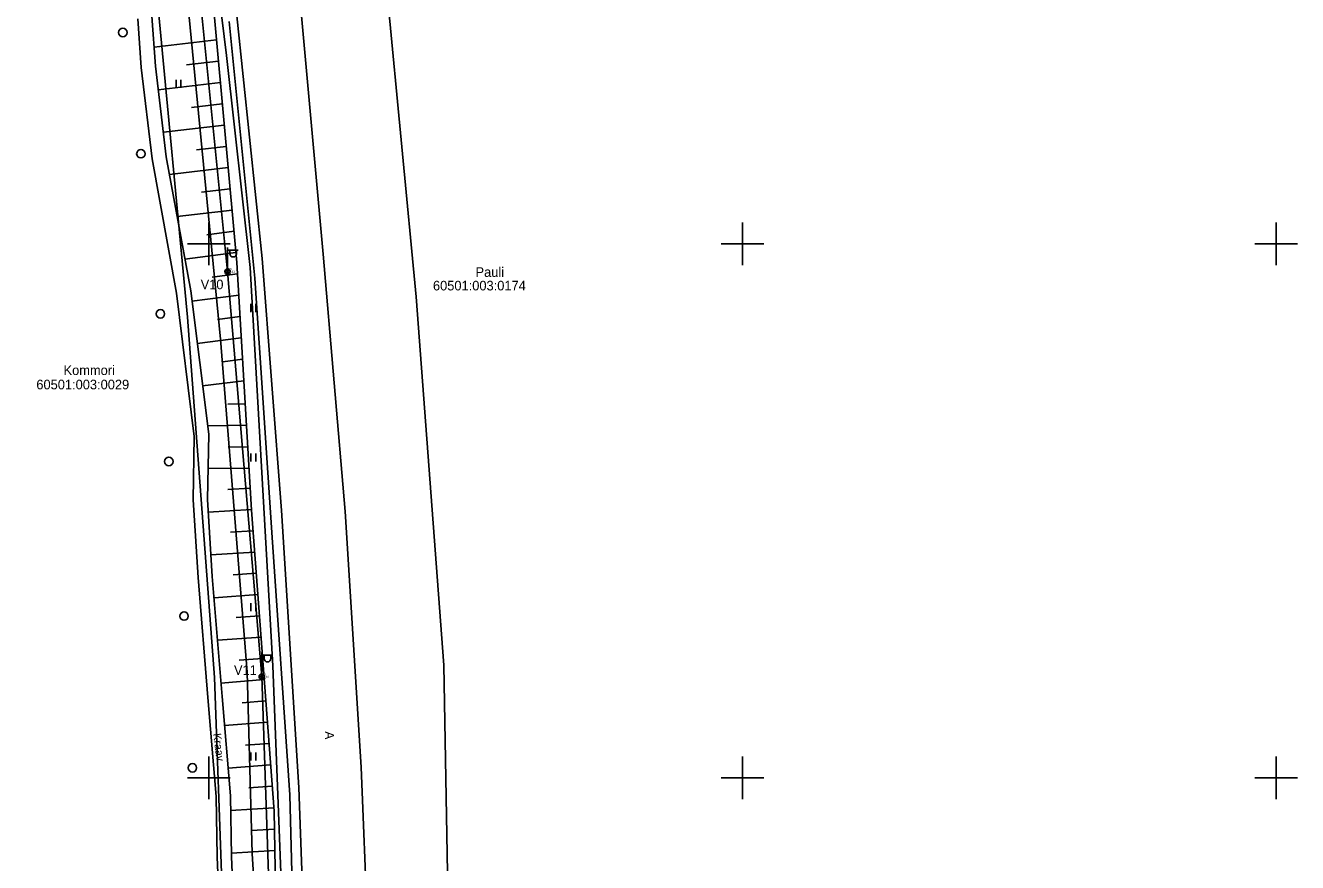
# Model space of a CAD drawing. Extents: x 634998 to 635209, y 6466048 to 6466709.
# Drawn here: x 635082.8 to 635202, y 6466292.1 to 6466370.5 of the extents above; entities that cross this region are included whole.
import ezdxf

# ---------------------------------------------------------------- set-up
doc = ezdxf.new("R2010")
doc.units = 0
for name, color, linetype in [('ABIJOONIS', 7, 'Continuous'), ('Default', 7, 'Continuous'), ('HALJASTUS', 7, 'Continuous'), ('KORGUS-EH2000', 7, 'Continuous'), ('MOOTKOOD', 7, 'Continuous'), ('MOOTKORG-EH2000', 7, 'Continuous'), ('MOOTMPUNKT', 7, 'Continuous'), ('MOOTNR', 7, 'Continuous'), ('MOOTPIIR', 7, 'Continuous'), ('MPOHULIIN', 7, 'Continuous'), ('PIIR', 7, 'Continuous'), ('POST', 7, 'Continuous'), ('RELJEEF', 7, 'Continuous'), ('SITRASS', 7, 'Continuous'), ('TEE', 7, 'Continuous'), ('VEEKOGU', 7, 'Continuous'), ('VORK', 7, 'Continuous')]:
    doc.layers.add(name, color=color, linetype=linetype)

# ---------------------------------------------------------------- blocks, each defined once
blk = doc.blocks.new('RING02')
at = {"layer": 'Default'}
blk.add_circle((0, 0), 0.2, dxfattribs=at)
blk = doc.blocks.new('VAPOST')
at = {"layer": 'POST'}
for p, q in [((0, 0.5), (0, 4.5)), ((0, 4), (2, 4)), ((0.45, 3.36), (0.45, 4)), ((1.68, 3.36), (1.68, 4)), ((0, 0), (0, 0))]:
    blk.add_line(p, q, dxfattribs=at)
blk.add_arc((1.07, 3.36), 0.613, 180, 0, dxfattribs=at)
blk = doc.blocks.new('PUPOST')
at = {"layer": 'POST'}
blk.add_circle((0, 0), 0.5, dxfattribs=at)
blk = doc.blocks.new('VKORIS')
at = {"layer": 'VORK'}
for p, q in [((0, 4), (0, -4)), ((-4, 0), (4, 0))]:
    blk.add_line(p, q, dxfattribs=at)

msp = doc.modelspace()

# ---------------------------------------------------------------- linework, layer by layer
at = {"layer": 'HALJASTUS'}
for p, q in [((635096.92, 6466365.38), (635096.92, 6466364.62)), ((635097.38, 6466365.38), (635097.38, 6466364.62)), ((635103.92, 6466344.38), (635103.92, 6466343.62)), ((635104.38, 6466344.38), (635104.38, 6466343.62)), ((635103.92, 6466330.38), (635103.92, 6466329.62)), ((635104.38, 6466330.38), (635104.38, 6466329.62)), ((635103.92, 6466316.38), (635103.92, 6466315.62)), ((635104.38, 6466316.38), (635104.38, 6466315.62)), ((635103.92, 6466302.38), (635103.92, 6466301.62)), ((635104.38, 6466302.38), (635104.38, 6466301.62))]:
    msp.add_line(p, q, dxfattribs=at)
for centre in [(635091.93, 6466369.8), (635093.63, 6466358.45), (635095.45, 6466343.46), (635096.24, 6466329.64), (635097.67, 6466315.16), (635098.45, 6466300.95)]:
    msp.add_circle(centre, 0.4, dxfattribs=at)
at = {"layer": 'MOOTPIIR'}
msp.add_lwpolyline([(635097.54, 6466401.21), (635101.66, 6466367.64), (635103.87, 6466347.79), (635105.98, 6466310.49), (635106.94, 6466286.32), (635107.41, 6466267.81), (635107.03, 6466231.47), (635103.87, 6466205.29), (635102.14, 6466191), (635093.22, 6466147.27), (635090.63, 6466148.52), (635095.04, 6466172.97), (635099.07, 6466189.95), (635104.44, 6466234.54), (635105.21, 6466274.24), (635104.06, 6466292.94), (635103.58, 6466309.91), (635101.09, 6466341.08), (635096.87, 6466384.42)], dxfattribs=at)
at = {"layer": 'MPOHULIIN'}
msp.add_lwpolyline([(635092.6, 6466152.32), (635101.07, 6466192.74), (635105.81, 6466233.24), (635106.23, 6466271.57), (635104.95, 6466309.49), (635101.74, 6466347.41), (635097.95, 6466385.21), (635094.28, 6466419.43), (635090.29, 6466457.11), (635086.52, 6466492.43), (635082.81, 6466525.81), (635093.89, 6466559.19)], dxfattribs=at)
at = {"layer": 'PIIR'}
for p, q in [((635114.65, 6466395.31), (635119.41, 6466345.04)), ((635093.64, 6466389.05), (635097.99, 6466343.16)), ((635119.41, 6466345.04), (635122, 6466310.55)), ((635097.99, 6466343.16), (635100.52, 6466309.42)), ((635122, 6466310.55), (635122.9, 6466261.18)), ((635100.52, 6466309.42), (635102.2, 6466262.69))]:
    msp.add_line(p, q, dxfattribs=at)
at = {"layer": 'RELJEEF'}
for p, q in [((635100.71, 6466369.1), (635094.87, 6466368.42)), ((635100.89, 6466367.11), (635097.9, 6466366.76)), ((635101.07, 6466365.12), (635095.26, 6466364.44)), ((635101.25, 6466363.13), (635098.37, 6466362.79)), ((635101.44, 6466361.13), (635095.73, 6466360.46)), ((635101.62, 6466359.14), (635098.84, 6466358.81)), ((635101.8, 6466357.15), (635096.3, 6466356.5)), ((635101.98, 6466355.16), (635099.31, 6466354.84)), ((635102.17, 6466353.17), (635097.02, 6466352.56)), ((635102.35, 6466351.2), (635099.79, 6466350.87)), ((635102.53, 6466349.21), (635097.74, 6466348.59)), ((635102.68, 6466347.21), (635100.3, 6466346.9)), ((635102.79, 6466345.21), (635098.41, 6466344.64)), ((635102.91, 6466343.2), (635100.81, 6466342.94)), ((635103.03, 6466341.2), (635098.91, 6466340.68)), ((635103.15, 6466339.2), (635101.3, 6466338.97)), ((635103.27, 6466337.2), (635099.41, 6466336.72)), ((635103.39, 6466335.02), (635101.76, 6466335)), ((635103.51, 6466333.02), (635099.88, 6466332.97)), ((635103.63, 6466330.97), (635101.81, 6466331)), ((635103.75, 6466328.97), (635099.92, 6466329.02)), ((635103.86, 6466327.13), (635101.76, 6466327)), ((635103.98, 6466325.13), (635099.94, 6466324.88)), ((635104.13, 6466323.14), (635102.02, 6466323)), ((635104.28, 6466321.14), (635100.19, 6466320.89)), ((635104.43, 6466319.16), (635102.27, 6466319.01)), ((635104.58, 6466317.17), (635100.48, 6466316.88)), ((635104.73, 6466315.17), (635102.54, 6466315.02)), ((635104.88, 6466313.18), (635100.8, 6466312.9)), ((635105.03, 6466311.2), (635102.82, 6466311.03)), ((635105.18, 6466309.21), (635101.13, 6466308.89)), ((635105.33, 6466307.22), (635103.13, 6466307.04)), ((635105.48, 6466305.22), (635101.46, 6466304.91)), ((635105.63, 6466303.22), (635103.44, 6466303.06)), ((635105.78, 6466301.23), (635101.79, 6466300.92)), ((635105.93, 6466299.23), (635103.75, 6466299.07)), ((635106.09, 6466297.21), (635102.03, 6466296.96)), ((635106.14, 6466295.21), (635104, 6466295.08)), ((635106.18, 6466293.2), (635102.11, 6466292.96))]:
    msp.add_line(p, q, dxfattribs=at)
msp.add_lwpolyline([(635096.92, 6466236.74), (635096.8, 6466232.24), (635096.88, 6466223.72), (635096.09, 6466220.37), (635096.32, 6466218.51), (635097.36, 6466216.87), (635098.59, 6466216.22), (635099.95, 6466215.75), (635101.5, 6466216.03), (635103.48, 6466216.84), (635105.26, 6466218.64), (635105.88, 6466220.91), (635105.82, 6466233.46), (635107.03, 6466249.8), (635106.56, 6466271.74), (635106.11, 6466296.9), (635103.98, 6466325.06), (635102.61, 6466348.27), (635100.48, 6466371.54)], dxfattribs=at)
at = {"layer": 'SITRASS'}
msp.add_lwpolyline([(635091.91, 6466139.91), (635093.96, 6466147.43), (635096.93, 6466159.64), (635099.97, 6466173.93), (635102.63, 6466188.82), (635105.06, 6466206.36), (635106.55, 6466219.6), (635107.34, 6466228.83), (635108.48, 6466252.93), (635108.19, 6466275.54), (635107.59, 6466298.41), (635105.94, 6466322.52), (635104.29, 6466346.8), (635101.91, 6466370.84)], dxfattribs=at)
at = {"layer": 'TEE'}
for points in [[(635100.36, 6466172.24), (635103.38, 6466187.48), (635105.55, 6466203.19), (635107.5, 6466219.33), (635108.53, 6466233.14), (635109.34, 6466250.07), (635109.43, 6466271.52), (635108.41, 6466299.12), (635106.81, 6466325.04), (635104.98, 6466348.65), (635102.63, 6466371.37), (635100.62, 6466387.03), (635098.98, 6466390.06), (635097.89, 6466391.59), (635096.34, 6466392.99), (635095.16, 6466393.69), (635093.68, 6466394.13), (635091.99, 6466394.37), (635090.16, 6466394.41), (635088.26, 6466394.17)], [(635107.99, 6466178.1), (635109.49, 6466186.72), (635111.61, 6466202.09), (635113.54, 6466219.38), (635114.65, 6466232.4), (635115.5, 6466250.16), (635115.46, 6466271.55), (635114.26, 6466301.01), (635112.77, 6466324.96), (635110.71, 6466349.06), (635108.65, 6466371.69), (635106.78, 6466389.59)]]:
    msp.add_lwpolyline(points, dxfattribs=at)
at = {"layer": 'VEEKOGU'}
for points in [[(635093.34, 6466371.09), (635093.66, 6466366.53), (635094.67, 6466357.96), (635096.96, 6466345.39), (635098.63, 6466331.98), (635098.52, 6466326.03), (635098.98, 6466318.76), (635099.9, 6466307.53), (635100.67, 6466298.27), (635100.77, 6466292.61), (635101.12, 6466284.15)], [(635102.46, 6466284.19), (635102.11, 6466292.65), (635102.01, 6466298.34), (635101.23, 6466307.64), (635100.31, 6466318.85), (635099.86, 6466326.06), (635099.98, 6466332.18), (635098.29, 6466345.6), (635096, 6466358.16), (635094.99, 6466366.65), (635094.66, 6466371.34)]]:
    msp.add_lwpolyline(points, dxfattribs=at)

# ---------------------------------------------------------------- block references
at = {"layer": 'MOOTMPUNKT', "xscale": 0.5, "yscale": 0.5}
for p in [(635101.74, 6466347.41), (635104.95, 6466309.49)]:
    msp.add_blockref('RING02', p, dxfattribs=at)
at = {"layer": 'POST', "xscale": 0.5, "yscale": 0.5}
for name, p in [('VAPOST', (635101.74, 6466347.41)), ('PUPOST', (635101.74, 6466347.41)), ('VAPOST', (635104.95, 6466309.49)), ('PUPOST', (635104.95, 6466309.49))]:
    msp.add_blockref(name, p, dxfattribs=at)
at = {"layer": 'VORK', "xscale": 0.5, "yscale": 0.5}
for p in [(635100, 6466350), (635100, 6466350), (635100, 6466350), (635150, 6466350), (635200, 6466350), (635100, 6466300), (635100, 6466300), (635100, 6466300), (635150, 6466300), (635200, 6466300)]:
    msp.add_blockref('VKORIS', p, dxfattribs=at)

# ---------------------------------------------------------------- texts
at = {"layer": 'ABIJOONIS'}
for s, p in [('V10', (635099.23, 6466345.76)), ('V11', (635102.35, 6466309.65))]:
    msp.add_text(s, height=0.896, rotation=359.996, dxfattribs=at).set_placement(p)
at = {"layer": 'KORGUS-EH2000'}
for s, p in [('55.41', (635101.74, 6466347.31)), ('55.57', (635104.95, 6466309.39))]:
    msp.add_text(s, height=0.2, dxfattribs=at).set_placement(p)
at = {"layer": 'MOOTKOOD'}
for p in [(635101.81, 6466347.54), (635105.03, 6466309.61)]:
    msp.add_text('90', height=0.2, dxfattribs=at).set_placement(p)
at = {"layer": 'MOOTKORG-EH2000'}
for s, p in [('55.41', (635101.74, 6466347.31)), ('55.57', (635104.95, 6466309.39))]:
    msp.add_text(s, height=0.2, dxfattribs=at).set_placement(p)
at = {"layer": 'MOOTNR'}
for s, p in [('21', (635101.81, 6466347.08)), ('22', (635105.03, 6466309.16))]:
    msp.add_text(s, height=0.2, dxfattribs=at).set_placement(p)
at = {"layer": 'PIIR'}
for s, p in [('Pauli', (635124.98, 6466346.92)), ('60501:003:0174', (635120.99, 6466345.65)), ('Kommori', (635086.38, 6466337.73)), ('60501:003:0029', (635083.83, 6466336.39))]:
    msp.add_text(s, height=0.9, dxfattribs=at).set_placement(p)
at = {"layer": 'TEE'}
msp.add_text('A', height=0.85, rotation=270, dxfattribs=at).set_placement((635110.87, 6466304.37))
at = {"layer": 'VEEKOGU'}
msp.add_text('Kraav', height=0.75, rotation=277.2363, dxfattribs=at).set_placement((635100.39, 6466304.14))

doc.saveas('drawing.dxf')
